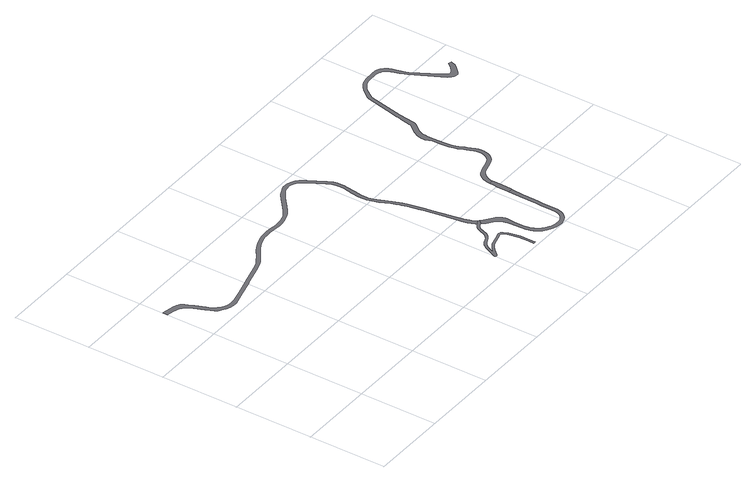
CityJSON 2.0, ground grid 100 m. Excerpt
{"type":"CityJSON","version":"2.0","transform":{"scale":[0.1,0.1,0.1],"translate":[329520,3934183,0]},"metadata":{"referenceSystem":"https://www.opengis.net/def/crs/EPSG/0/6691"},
"CityObjects":{
"road1":{"type":"Road","attributes":{"function":"3","RoadStructureAttribute.sectionType":"1"},"geometry":[{"type":"MultiSurface","lod":"1","boundaries":[[[0,1,2,3,4,5,6,7,8,9,10,11,12,13,14,15,16,17,18,19,20,21,22,23,24,25,26,27,28,29,30,31,32,33,34,35,36,37,38,39,40,41,42,43,44,45,46,47,48,49,50,51,52,53,54,55,56,57,58,59,60,61,62,63,64,65,66,67,68,69,70,71,72,73,74,75,76,77,78,79,80,81,82,83,84,85,86,87,88,89,90,91,92,93,94,95,96,97,98,99,100,101,102,103,104,105,106,107,108,109,110,111,112,113,114,115,116,117,118,119,120,121,122,123,124,125,126,127,128,129,130,131,132,133,134,135,136,137,138,139,140,141,142,143,144,145,146,147,148,149,150,151,152,153,154,155,156,157,158,159,160,161,162,163,164,165,166,167,168,169,170,171,172,173,174,175,176,177,178,179,180,181,182,183,184,185]]]}]},
"road2":{"type":"Road","geometry":[{"type":"MultiSurface","lod":"1","boundaries":[[[186,187,188,189,190,191,192,193,194,195,196,197,198,199,200,201,202,203,204,205,206,207,208,209,210,211,212,213,214,215,216,217,218,219,220,221,222,223,224,225,226,227,228,229,230,231,232,233,234,235,236,237,238,239,240,241,242,243,244,245,246,247,248,249,250,251,252,253,254,0,185]]]}]},
"road3":{"type":"Road","attributes":{"function":"3","RoadStructureAttribute.sectionType":"1"},"geometry":[{"type":"MultiSurface","lod":"1","boundaries":[[[255,256,257,258,259,260,261,262,263,264,265,266,267,268,269,270,271,272,273,274,275,276,277,278,279,280,281,282,283,284,285,286,287,288,289,290,291,292,254,253,293,294,295,296,297,298,299,300,301,302,303,304,305,306,307,308,309,310,311,312,313,314,315,316,317,318,319,320,321,322,323,324,325,326,327,328,329,330]]]}]},
"road4":{"type":"Road","attributes":{"function":"3"},"geometry":[{"type":"MultiSurface","lod":"1","boundaries":[[[331,332,333,334,335,336,337,338,255,330]]]}]},
"road5":{"type":"Road","attributes":{"function":"3","RoadStructureAttribute.sectionType":"1"},"geometry":[{"type":"MultiSurface","lod":"1","boundaries":[[[334,339,340,341,342,343,344,345,346,347,348,349,350,351,352,353,354,355,356,357,358,359,360,361,362,363,364,365,366,367,368,369,370,371,372,373,374,375,376,377,378,379,380,381,382,383,384,385,386,387,388,389,390,391,392,393,394,395,396,397,398,399,400,401,402,403,404,405,406,407,408,409,410,411,412,413,414,415,416,417,418,419,420,421,422,423,424,425,426,427,428,429,430,431,432,433,434,435,436,437,438,439,440,441,442,443,444,445,446,447,448,449,450,451,452,453,454,455,456,457,458,459,460,461,462,463,464,465,466,467,468,469,470,471,472,473,474,475,476,477,478,479,480,481,482,483,484,335]]]}]}
},
"vertices":[
[3444,808,0],[3433,821,0],[3422,847,0],[3408,894,0],[3392,959,0],[3388,981,0],[3370,1074,0],[3345,1204,0],[3322,1346,0],[3309,1425,0],[3296,1501,0],[3289,1544,0],[3274,1619,0],[3251,1690,0],[3251,1691,0],[3212,1805,0],[3158,1927,0],[3130,2005,0],[3121,2032,0],[3116,2062,0],[3113,2090,0],[3113,2125,0],[3114,2159,0],[3129,2251,0],[3149,2380,0],[3152,2416,0],[3154,2436,0],[3153,2502,0],[3139,2552,0],[3113,2619,0],[2993,2815,0],[2960,2864,0],[2944,2883,0],[2915,2914,0],[2867,2943,0],[2821,2956,0],[2786,2960,0],[2745,2959,0],[2705,2945,0],[2701,2943,0],[2664,2928,0],[2610,2899,0],[2546,2850,0],[2432,2750,0],[2367,2698,0],[2328,2671,0],[2302,2655,0],[2282,2644,0],[2245,2633,0],[2205,2623,0],[2157,2616,0],[2117,2614,0],[2096,2614,0],[2040,2620,0],[1980,2627,0],[1941,2629,0],[1887,2627,0],[1880,2626,0],[1842,2622,0],[1797,2614,0],[1752,2602,0],[1696,2583,0],[1663,2567,0],[1619,2544,0],[1584,2521,0],[1487,2451,0],[1415,2404,0],[1377,2384,0],[1336,2367,0],[1283,2350,0],[1028,2279,0],[1010,2274,0],[810,2222,0],[668,2189,0],[620,2182,0],[588,2182,0],[538,2191,0],[496,2207,0],[459,2234,0],[440,2253,0],[439,2253,0],[421,2277,0],[399,2308,0],[375,2367,0],[325,2489,0],[298,2555,0],[280,2594,0],[274,2602,0],[250,2633,0],[209,2654,0],[167,2667,0],[111,2681,0],[22,2698,0],[14,2699,0],[10,2634,0],[11,2634,0],[97,2616,0],[149,2602,0],[177,2587,0],[206,2569,0],[229,2548,0],[230,2547,0],[248,2524,0],[279,2468,0],[327,2347,0],[353,2287,0],[372,2248,0],[397,2212,0],[416,2197,0],[430,2186,0],[475,2158,0],[524,2139,0],[584,2128,0],[626,2129,0],[679,2141,0],[821,2179,0],[1022,2231,0],[1032,2234,0],[1298,2305,0],[1352,2325,0],[1396,2343,0],[1438,2365,0],[1512,2414,0],[1610,2484,0],[1642,2505,0],[1683,2527,0],[1713,2541,0],[1766,2559,0],[1807,2570,0],[1848,2577,0],[1890,2582,0],[1933,2584,0],[1940,2584,0],[1977,2582,0],[2050,2574,0],[2094,2569,0],[2119,2569,0],[2161,2571,0],[2214,2579,0],[2257,2589,0],[2297,2601,0],[2326,2614,0],[2353,2629,0],[2397,2659,0],[2465,2713,0],[2580,2811,0],[2639,2857,0],[2685,2888,0],[2718,2901,0],[2752,2908,0],[2787,2909,0],[2814,2907,0],[2849,2895,0],[2883,2873,0],[2925,2829,0],[2955,2789,0],[3068,2600,0],[3093,2537,0],[3103,2492,0],[3107,2435,0],[3104,2384,0],[3084,2258,0],[3069,2163,0],[3068,2125,0],[3068,2087,0],[3071,2056,0],[3078,2021,0],[3088,1991,0],[3115,1912,0],[3170,1788,0],[3187,1737,0],[3203,1691,0],[3209,1675,0],[3231,1607,0],[3243,1543,0],[3245,1536,0],[3255,1476,0],[3260,1448,0],[3265,1418,0],[3301,1196,0],[3336,971,0],[3339,951,0],[3353,879,0],[3366,835,0],[3386,792,0],[3396,779,0],
[3346,743,0],[3326,718,0],[3302,666,0],[3279,605,0],[3259,575,0],[3220,546,0],[3153,516,0],[3115,489,0],[3109,482,0],[3081,449,0],[3058,398,0],[3024,330,0],[3004,278,0],[3002,265,0],[3006,257,0],[3016,253,0],[3023,253,0],[3033,261,0],[3105,332,0],[3150,372,0],[3188,398,0],[3212,405,0],[3252,414,0],[3300,428,0],[3352,447,0],[3370,450,0],[3382,450,0],[3395,445,0],[3405,436,0],[3429,388,0],[3452,249,0],[3453,124,0],[3452,49,0],[3482,49,0],[3483,124,0],[3482,251,0],[3458,398,0],[3429,453,0],[3412,472,0],[3404,474,0],[3387,480,0],[3367,480,0],[3345,476,0],[3344,476,0],[3290,457,0],[3244,443,0],[3204,434,0],[3175,425,0],[3132,396,0],[3084,354,0],[3059,323,0],[3057,319,0],[3055,318,0],[3054,317,0],[3052,318,0],[3085,385,0],[3106,433,0],[3135,467,0],[3157,481,0],[3168,489,0],[3235,520,0],[3281,554,0],[3306,591,0],[3330,655,0],[3351,702,0],[3367,721,0],[3413,754,0],[3420,744,0],[3463,794,0],
[4102,834,0],[4097,686,0],[4093,456,0],[4091,400,0],[4089,247,0],[4087,202,0],[4082,179,0],[4074,153,0],[4063,131,0],[4043,106,0],[4021,86,0],[3994,72,0],[3965,63,0],[3942,60,0],[3915,60,0],[3897,61,0],[3866,68,0],[3841,77,0],[3811,92,0],[3776,112,0],[3744,137,0],[3727,156,0],[3708,183,0],[3692,212,0],[3680,238,0],[3671,278,0],[3666,327,0],[3664,417,0],[3664,467,0],[3664,508,0],[3666,534,0],[3671,565,0],[3669,584,0],[3660,615,0],[3642,646,0],[3616,679,0],[3576,712,0],[3478,782,0],[3468,699,0],[3530,652,0],[3557,625,0],[3584,587,0],[3603,538,0],[3611,509,0],[3612,469,0],[3614,417,0],[3617,324,0],[3621,270,0],[3633,222,0],[3647,190,0],[3665,156,0],[3688,125,0],[3710,100,0],[3749,70,0],[3788,48,0],[3821,31,0],[3851,20,0],[3891,11,0],[3914,10,0],[3945,10,0],[3976,14,0],[4013,25,0],[4050,44,0],[4079,72,0],[4105,103,0],[4121,134,0],[4130,167,0],[4137,195,0],[4139,246,0],[4141,399,0],[4143,455,0],[4143,487,0],[4144,521,0],[4147,685,0],[4159,818,0],[4161,833,0],
[4162,845,0],[4166,983,0],[4169,1051,0],[4167,1105,0],[4113,1099,0],[4109,1053,0],[4107,999,0],[4102,847,0],
[4167,1110,0],[4176,1151,0],[4190,1185,0],[4208,1212,0],[4218,1229,0],[4242,1252,0],[4271,1269,0],[4316,1284,0],[4403,1307,0],[4458,1324,0],[4492,1342,0],[4526,1372,0],[4548,1404,0],[4567,1443,0],[4578,1480,0],[4583,1508,0],[4584,1539,0],[4578,1579,0],[4567,1613,0],[4549,1661,0],[4543,1675,0],[4524,1723,0],[4496,1791,0],[4482,1826,0],[4472,1878,0],[4465,1972,0],[4452,2092,0],[4452,2165,0],[4452,2183,0],[4458,2222,0],[4464,2257,0],[4489,2325,0],[4550,2394,0],[4569,2418,0],[4577,2432,0],[4583,2457,0],[4585,2474,0],[4612,2667,0],[4710,3110,0],[4726,3141,0],[4772,3202,0],[4811,3248,0],[4842,3272,0],[4875,3294,0],[4908,3309,0],[4943,3320,0],[4971,3324,0],[5101,3328,0],[5140,3316,0],[5160,3305,0],[5173,3297,0],[5190,3284,0],[5197,3278,0],[5217,3248,0],[5232,3218,0],[5248,3179,0],[5257,3151,0],[5266,3123,0],[5283,3068,0],[5297,3031,0],[5471,2707,0],[5506,2641,0],[5527,2614,0],[5539,2600,0],[5562,2585,0],[5588,2574,0],[5617,2577,0],[5645,2594,0],[5727,2677,0],[5753,2712,0],[5767,2758,0],[5769,2771,0],[5728,2778,0],[5686,2726,0],[5633,2679,0],[5620,2669,0],[5603,2663,0],[5582,2661,0],[5569,2665,0],[5554,2679,0],[5517,2733,0],[5338,3050,0],[5326,3082,0],[5309,3135,0],[5296,3193,0],[5283,3235,0],[5268,3278,0],[5242,3316,0],[5211,3348,0],[5178,3367,0],[5145,3372,0],[5143,3372,0],[5100,3373,0],[4967,3369,0],[4933,3364,0],[4892,3351,0],[4853,3334,0],[4816,3309,0],[4780,3280,0],[4737,3230,0],[4688,3165,0],[4667,3125,0],[4603,2835,0],[4587,2763,0],[4568,2675,0],[4563,2652,0],[4554,2611,0],[4526,2488,0],[4524,2481,0],[4521,2463,0],[4509,2444,0],[4459,2385,0],[4434,2355,0],[4397,2277,0],[4387,2232,0],[4382,2167,0],[4384,2159,0],[4412,2084,0],[4420,1970,0],[4427,1875,0],[4436,1815,0],[4448,1775,0],[4478,1704,0],[4489,1676,0],[4502,1642,0],[4520,1597,0],[4529,1568,0],[4533,1536,0],[4533,1513,0],[4529,1491,0],[4524,1474,0],[4520,1461,0],[4505,1429,0],[4489,1406,0],[4463,1384,0],[4439,1371,0],[4389,1355,0],[4302,1332,0],[4252,1315,0],[4213,1297,0],[4187,1277,0],[4180,1272,0],[4159,1247,0],[4137,1208,0],[4121,1165,0],[4115,1128,0]
]}
